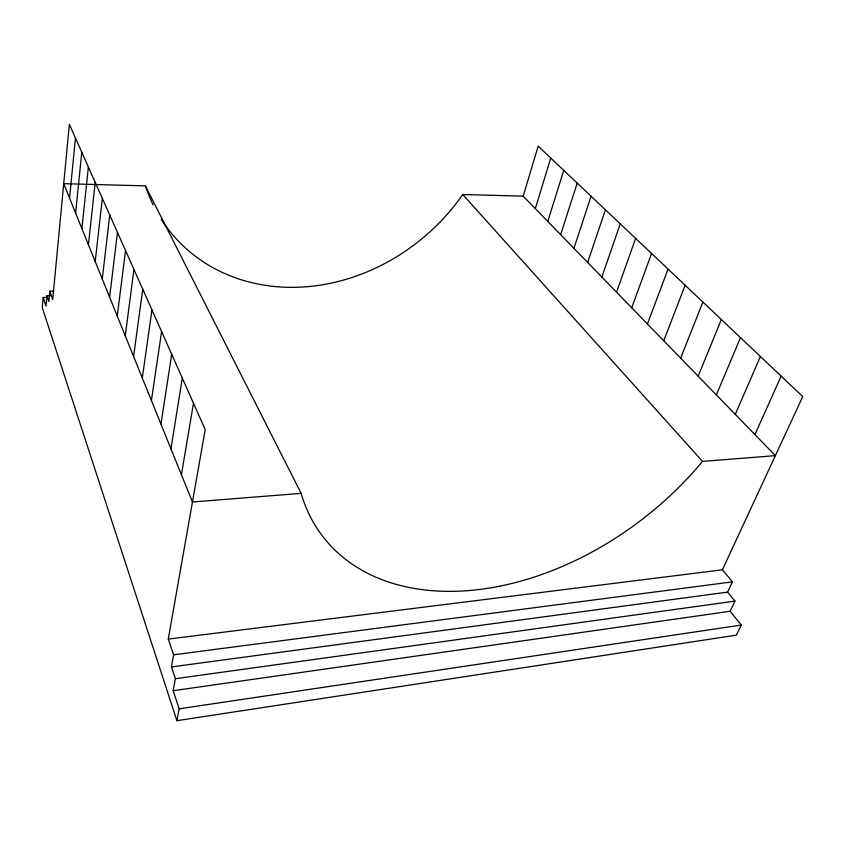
<?xml version="1.0" encoding="UTF-8"?>
<svg xmlns="http://www.w3.org/2000/svg" width="845" height="845" viewBox="0 0 845 845"><rect width="100%" height="100%" fill="white"/><g stroke="black" fill="none" stroke-linecap="round" stroke-linejoin="round"><path stroke-width="1.27" d="M47.119 297.419L43.169 297.451L42.25 307.548L176.901 720.69L736.344 635.144L741.276 625.046L730.112 611.273L173.162 690.703L179.151 708.818L176.901 720.69M50.911 295.761L46.95 295.792L46 306.048L43.169 297.451M53.795 291.103L49.844 291.134L48.873 301.528L46.95 295.792M69.554 198.089L75.458 138.01M75.617 213.056L81.785 152.237M81.902 228.604L88.366 167.014M88.419 244.744L95.21 182.393M95.21 261.517L102.329 198.385M102.266 278.977L109.744 215.042M109.618 297.155L117.466 232.407M117.275 316.083L125.525 250.521M125.261 335.835L133.943 269.439M133.594 356.453L142.752 289.212M142.309 377.99L151.952 309.904M151.413 400.519L161.596 331.567M160.951 424.105L171.715 354.287M170.944 448.822L182.319 378.148M181.432 474.753L193.484 403.213M173.162 690.703L175.369 678.704L171.429 666.937L173.616 654.812L168.271 639.095L205.219 429.587L69.364 124.31L52.707 299.574L49.844 291.134M301.137 493.353L192.449 501.993L63.724 183.661L145.393 185.879L301.137 493.353A265.129 182.097 -38 0 0 468.352 590.592A265.129 182.097 -38 0 0 702.512 461.412L775.372 455.624L523.213 196.156L538.159 146.143L802.75 396.58L722.422 569.815L168.271 639.095M535.308 208.599L550.76 158.068M547.771 221.432L563.763 170.373M560.647 234.667L577.198 183.09M573.935 248.345L591.077 196.23M587.655 262.468L605.421 209.803M601.851 277.075L620.272 223.862M616.533 292.18L635.63 238.406M631.722 307.802L651.548 253.468M647.45 323.984L668.036 269.08M663.737 340.757L685.147 285.261M680.637 358.143L702.892 302.066M698.16 376.173L721.334 319.516M716.359 394.9L740.484 337.651M735.266 414.346L760.405 356.505M754.923 434.573L781.15 376.131M171.429 666.937L727.598 592.113L732.446 581.856L722.422 569.815M730.112 611.273L734.981 601.101L727.598 592.113M179.151 708.818L741.276 625.046M175.369 678.704L734.981 601.101M173.616 654.812L732.446 581.856M161.184 219.225A192.195 165.631 -41.8 0 0 462.775 194.519L523.213 196.156M462.775 194.519L702.512 461.412M153.125 204.881A192.195 165.631 -41.8 0 1 145.393 185.879"/></g></svg>
